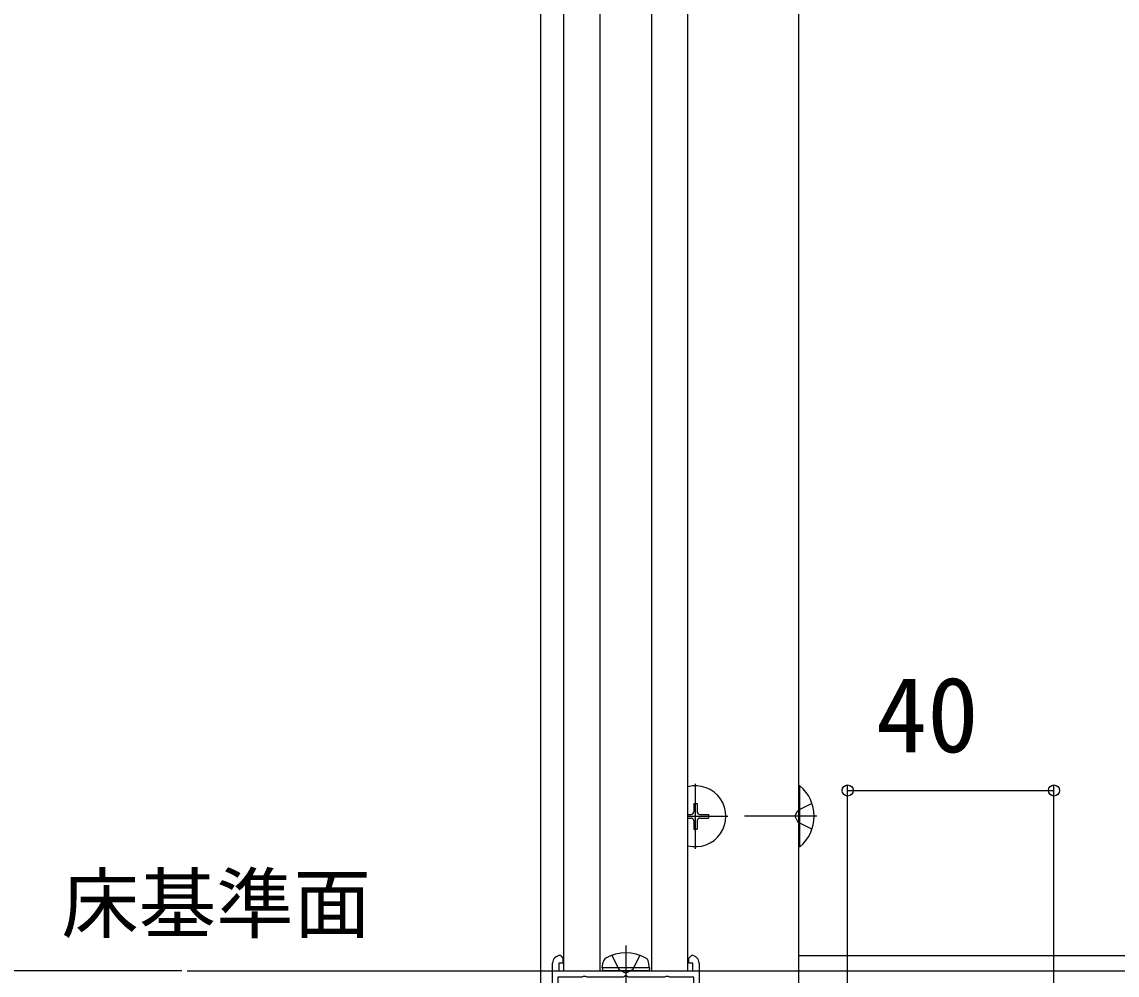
# Model space of a CAD drawing. Units: millimetres, scale not verified. Extents: x -875 to 875, y -1304 to 1296.
# Drawn here: x -710.1 to -497.8, y 688.5 to 873.3 of the extents above; entities that cross this region are included whole.
import ezdxf
from ezdxf.enums import TextEntityAlignment as Align

# ---------------------------------------------------------------- set-up
doc = ezdxf.new("R2010")
doc.units = ezdxf.units.MM
doc.header["$LTSCALE"] = 8
for name, color, linetype in [('0-2_USER1', 3, 'Continuous'), ('0-3_YKK_11', 7, 'Continuous'), ('0-4_YKK_12', 2, 'Continuous'), ('0-5_YKK_13', 4, 'Continuous'), ('0-6_YKK_D', 6, 'Continuous')]:
    doc.layers.add(name, color=color, linetype=linetype)
doc.styles.add('ＭＳ ゴシック', font='')
doc.styles.get('ＭＳ ゴシック').set_extended_font_data('MS Gothic')

msp = doc.modelspace()

# ---------------------------------------------------------------- linework, layer by layer
at = {"layer": '0-3_YKK_11'}
for points in [[(-578.8, 690.8), (-578.8, 684.3), (-579.8, 684.3), (-579.8, 688.1), (-584.48, 688.1), (-584.74, 688.25), (-585.26, 688.25), (-585.52, 688.1), (-592.48, 688.1), (-592.74, 688.25), (-593, 688.4), (-593.26, 688.25), (-593.52, 688.1), (-600.48, 688.1), (-600.74, 688.25), (-601.26, 688.25), (-601.52, 688.1), (-606.2, 688.1), (-606.2, 684.3), (-607.2, 684.3), (-607.2, 690.8)], [(-606, 689.3), (-593, 689.3), (-580, 689.3), (-580, 690.8), (-580.8, 690.8), (-580.8, 691.8), (-580.3, 692.3)], [(-605.7, 692.3), (-605.2, 691.8), (-605.2, 690.8), (-606, 690.8), (-606, 689.3)]]:
    msp.add_lwpolyline(points, dxfattribs=at)
for centre, start, end in [((-605.7, 690.8), 90.00001, 179.99999), ((-580.3, 690.8), 0.00001, 89.99999)]:
    msp.add_arc(centre, 1.5, start, end, dxfattribs=at)
at = {"layer": '0-4_YKK_12'}
for p, q in [((-609.5, 684.301), (-609.5, 956.3)), ((-605, 689.3), (-605, 956.3)), ((-598.002, 689.3), (-598.002, 956.3)), ((-588, 689.3), (-588, 956.3)), ((-581, 689.3), (-581, 956.3)), ((-559.5, 956.3), (-559.5, 685.3)), ((-556, 719.301), (-570, 719.301)), ((-593, 694.244), (-593, 673.171)), ((-559.5, 692.3), (-327, 692.3)), ((-678.103, 689.301), (-327, 689.301)), ((-605, 689.3), (-581, 689.3))]:
    msp.add_line(p, q, dxfattribs=at)
at = {"layer": '0-5_YKK_13'}
for p, q in [((-579.5, 713.001), (-579.5, 725.601)), ((-559.5, 725.201), (-559.5, 713.401)), ((-559.252, 725.201), (-559.5, 725.201)), ((-559.252, 713.401), (-559.252, 725.201)), ((-579.85, 721.801), (-579.15, 721.801)), ((-579.85, 721.801), (-579.85, 720.151)), ((-579.15, 721.801), (-579.15, 720.151)), ((-560.244, 719.301), (-559.635, 720.446)), ((-556.917, 721.801), (-559.635, 720.446)), ((-581, 719.651), (-580.35, 719.651)), ((-581, 719.301), (-573.2, 719.301)), ((-581, 718.951), (-580.35, 718.951)), ((-579.85, 718.451), (-579.85, 716.801)), ((-579.15, 718.451), (-579.15, 716.801)), ((-578.65, 719.651), (-577, 719.651)), ((-578.65, 718.951), (-577, 718.951)), ((-577, 719.651), (-577, 718.951)), ((-560.244, 719.301), (-559.635, 718.156)), ((-556.917, 716.801), (-559.635, 718.156)), ((-579.85, 716.801), (-579.15, 716.801)), ((-559.252, 713.401), (-559.5, 713.401)), ((-597.604, 689.889), (-597.402, 691.036)), ((-588.396, 689.889), (-588.598, 691.036)), ((-588.396, 689.889), (-597.604, 689.889)), ((-597.604, 689.889), (-597.501, 689.3)), ((-588.499, 689.3), (-597.501, 689.3)), ((-588.396, 689.889), (-588.499, 689.3))]:
    msp.add_line(p, q, dxfattribs=at)
for points in [[(-595.707, 692.336), (-594.348, 689.609), (-593, 688.893)], [(-590.293, 692.336), (-591.652, 689.609), (-593, 688.893)]]:
    msp.add_lwpolyline(points, dxfattribs=at)
for centre, radius, start, end in [((-579.5, 719.301), 5.9, 255.27147, 104.72853), ((-564.2, 719.301), 7.7, 309.98312, 50.01688), ((-580.35, 720.151), 0.5, 270, 0), ((-578.65, 720.151), 0.5, 180, 270), ((-580.35, 718.451), 0.5, 0, 90), ((-578.65, 718.451), 0.5, 90, 180), ((-593, 685.18), 7.651, 59.36409, 120.63591), ((-596.359, 690.852), 1.059, 120.63591, 170), ((-589.641, 690.852), 1.059, 10, 59.36409)]:
    msp.add_arc(centre, radius, start, end, dxfattribs=at)
at = {"layer": '0-6_YKK_D'}
for p, q in [((-550, 685.001), (-550, 725.3)), ((-550, 724.3), (-510, 724.3)), ((-510, 644.701), (-510, 725.3)), ((-679.103, 689.301), (-747, 689.301)), ((-679.103, 689.301), (-747, 689.301))]:
    msp.add_line(p, q, dxfattribs=at)
for centre in [(-550, 724.3), (-510, 724.3)]:
    msp.add_circle(centre, 1.075, dxfattribs=at)

# ---------------------------------------------------------------- texts
at = {"layer": '0-2_USER1', "style": 'ＭＳ ゴシック'}
msp.add_text('床基準面', height=11, dxfattribs=at).set_placement((-702.449, 693.573), align=Align.BOTTOM_LEFT)
at = {"layer": '0-6_YKK_D', "style": 'ＭＳ ゴシック'}
msp.add_text('40', height=14.66, dxfattribs=at).set_placement((-544.545, 727.3), align=Align.BOTTOM_LEFT)

doc.saveas('drawing.dxf')
